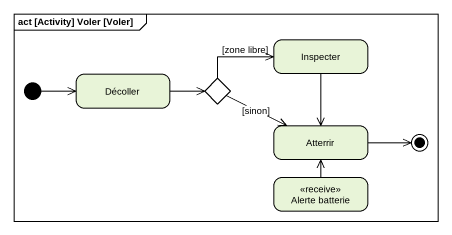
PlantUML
@startuml
mainframe act [Activity] Voler [Voler]
hide empty description
state Inspecter
state Décoller
state choice1 <<choice>>
state Atterrir
state "Alerte batterie" as Alerte_batterie <<receive>>
[*] -right-> Décoller
Inspecter --> Atterrir
Décoller -right-> choice1
choice1 -right-> Inspecter : [zone libre]
choice1 -right-> Atterrir : [sinon]
Alerte_batterie -up-> Atterrir
Atterrir -right-> [*]
@enduml
